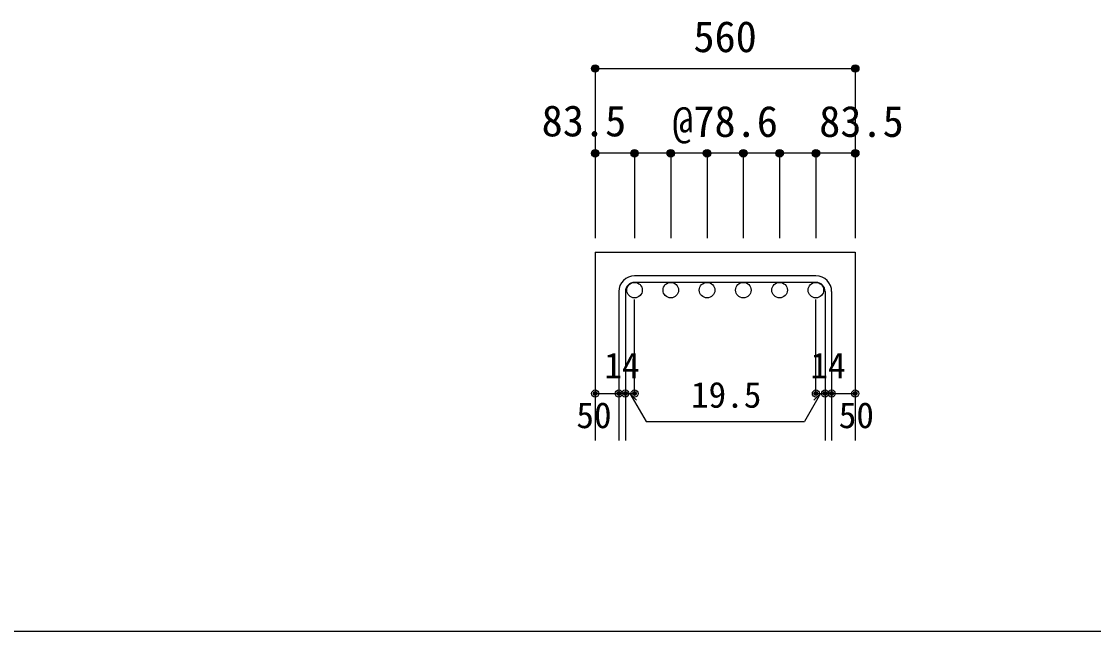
# Model space of a CAD drawing. Units: millimetres at full size, sheet at 1:30; details may follow other scales. Extents: x -5973 to 5954, y -4195 to 4201.
# Drawn here: x -942 to 1334, y 3 to 1298 of the extents above; entities that cross this region are included whole.
import ezdxf
from ezdxf.enums import TextEntityAlignment as Align

# ---------------------------------------------------------------- set-up
doc = ezdxf.new("R2010")
doc.units = ezdxf.units.MM
doc.header["$LTSCALE"] = 30
doc.header["$PDMODE"] = 32
doc.header["$PDSIZE"] = 15
for name, color, linetype in [('0-1_躯体線', 2, 'Continuous'), ('0-5_基礎梁筋', 7, 'Continuous'), ('0-6_スタラップ筋', 7, 'Continuous'), ('0-D_寸法', 4, 'Continuous'), ('F-0_枠', 6, 'Continuous')]:
    doc.layers.add(name, color=color, linetype=linetype)
doc.styles.add('ＭＳ ゴシック', font='')
doc.styles.get('ＭＳ ゴシック').set_extended_font_data('MS Gothic')

msp = doc.modelspace()

# ---------------------------------------------------------------- linework, layer by layer
at = {"layer": '0-1_躯体線'}
for p, q in [((276.44, 808.3), (276.44, 408.3)), ((276.44, 808.3), (828.44, 808.3)), ((828.44, 808.3), (828.44, 408.3))]:
    msp.add_line(p, q, dxfattribs=at)
at = {"layer": '0-5_基礎梁筋', "color": 3}
for centre in [(359.94, 727.8), (436.94, 727.8), (513.94, 727.8), (590.94, 727.8), (667.94, 727.8), (744.94, 727.8)]:
    msp.add_circle(centre, 16.5, dxfattribs=at)
at = {"layer": '0-6_スタラップ筋'}
for p, q in [((744.94, 758.3), (359.94, 758.3)), ((744.94, 744.3), (359.94, 744.3)), ((326.44, 724.8), (326.44, 408.3)), ((340.44, 724.8), (340.44, 408.3)), ((764.44, 724.8), (764.44, 408.3)), ((778.44, 724.8), (778.44, 408.3))]:
    msp.add_line(p, q, dxfattribs=at)
for centre, radius, start, end in [((359.94, 724.8), 33.5, 90, 180), ((744.94, 724.8), 33.5, 0, 90), ((359.94, 724.8), 19.5, 90, 180), ((744.94, 724.8), 19.5, 0, 90)]:
    msp.add_arc(centre, radius, start, end, dxfattribs=at)
at = {"layer": '0-D_寸法'}
for p, q in [((276.44, 1198.3), (276.44, 1018.3)), ((276.44, 1198.3), (828.44, 1198.3)), ((276.44, 1198.3), (828.44, 1198.3)), ((828.44, 1198.3), (828.44, 1018.3)), ((359.94, 1018.3), (276.44, 1018.3)), ((276.44, 1018.3), (276.44, 838.3)), ((552.44, 1018.3), (359.94, 1018.3)), ((359.94, 1018.3), (359.94, 838.3)), ((436.94, 1018.3), (436.94, 838.3)), ((513.94, 1018.3), (513.94, 838.3)), ((744.94, 1018.3), (552.44, 1018.3)), ((590.94, 1018.3), (590.94, 838.3)), ((667.94, 1018.3), (667.94, 838.3)), ((828.44, 1018.3), (744.94, 1018.3)), ((744.94, 1018.3), (744.94, 838.3)), ((828.44, 1018.3), (828.44, 838.3)), ((359.94, 508.3), (359.94, 707.63)), ((744.94, 508.3), (744.94, 707.63)), ((276.44, 508.3), (326.44, 508.3)), ((326.44, 508.3), (359.94, 508.3)), ((350.19, 508.3), (364.33, 494.16)), ((350.19, 508.3), (384.41, 449.02)), ((754.69, 508.3), (720.46, 449.02)), ((754.69, 508.3), (740.54, 494.16)), ((744.94, 508.3), (828.44, 508.3)), ((764.44, 508.3), (778.44, 508.3)), ((384.41, 449.02), (720.46, 449.02))]:
    msp.add_line(p, q, dxfattribs=at)
msp.add_lwpolyline([(828.44, 1198.3), (828.44, 1018.3), (828.44, 838.3)], dxfattribs=at)
for centre, radius in [((276.44, 1198.3), 8), ((828.44, 1198.3), 8), ((276.44, 1198.3), 7.2), ((276.44, 1198.3), 6.4), ((276.44, 1198.3), 5.6), ((276.44, 1198.3), 4.8), ((276.44, 1198.3), 4), ((276.44, 1198.3), 3.2), ((276.44, 1198.3), 2.4), ((276.44, 1198.3), 1.6), ((276.44, 1198.3), 0.8), ((828.44, 1198.3), 7.2), ((828.44, 1198.3), 6.4), ((828.44, 1198.3), 5.6), ((828.44, 1198.3), 4.8), ((828.44, 1198.3), 4), ((828.44, 1198.3), 3.2), ((828.44, 1198.3), 2.4), ((828.44, 1198.3), 1.6), ((828.44, 1198.3), 0.8), ((276.44, 1018.3), 8), ((276.44, 1018.3), 7.2), ((276.44, 1018.3), 6.4), ((359.94, 1018.3), 8), ((359.94, 1018.3), 7.2), ((359.94, 1018.3), 6.4), ((436.94, 1018.3), 8), ((436.94, 1018.3), 7.2), ((436.94, 1018.3), 6.4), ((513.94, 1018.3), 8), ((513.94, 1018.3), 7.2), ((513.94, 1018.3), 6.4), ((590.94, 1018.3), 8), ((590.94, 1018.3), 7.2), ((590.94, 1018.3), 6.4), ((667.94, 1018.3), 8), ((667.94, 1018.3), 7.2), ((667.94, 1018.3), 6.4), ((744.94, 1018.3), 8), ((744.94, 1018.3), 7.2), ((744.94, 1018.3), 6.4), ((828.44, 1018.3), 8), ((828.44, 1018.3), 7.2), ((828.44, 1018.3), 6.4), ((276.44, 1018.3), 5.6), ((276.44, 1018.3), 4.8), ((276.44, 1018.3), 4), ((276.44, 1018.3), 3.2), ((276.44, 1018.3), 2.4), ((276.44, 1018.3), 1.6), ((276.44, 1018.3), 0.8), ((359.94, 1018.3), 5.6), ((359.94, 1018.3), 4.8), ((359.94, 1018.3), 4), ((359.94, 1018.3), 3.2), ((359.94, 1018.3), 2.4), ((359.94, 1018.3), 1.6), ((359.94, 1018.3), 0.8), ((436.94, 1018.3), 5.6), ((436.94, 1018.3), 4.8), ((436.94, 1018.3), 4), ((436.94, 1018.3), 3.2), ((436.94, 1018.3), 2.4), ((436.94, 1018.3), 1.6), ((436.94, 1018.3), 0.8), ((513.94, 1018.3), 5.6), ((513.94, 1018.3), 4.8), ((513.94, 1018.3), 4), ((513.94, 1018.3), 3.2), ((513.94, 1018.3), 2.4), ((513.94, 1018.3), 1.6), ((513.94, 1018.3), 0.8), ((590.94, 1018.3), 5.6), ((590.94, 1018.3), 4.8), ((590.94, 1018.3), 4), ((590.94, 1018.3), 3.2), ((590.94, 1018.3), 2.4), ((590.94, 1018.3), 1.6), ((590.94, 1018.3), 0.8), ((667.94, 1018.3), 5.6), ((667.94, 1018.3), 4.8), ((667.94, 1018.3), 4), ((667.94, 1018.3), 3.2), ((667.94, 1018.3), 2.4), ((667.94, 1018.3), 1.6), ((667.94, 1018.3), 0.8), ((744.94, 1018.3), 5.6), ((744.94, 1018.3), 4.8), ((744.94, 1018.3), 4), ((744.94, 1018.3), 3.2), ((744.94, 1018.3), 2.4), ((744.94, 1018.3), 1.6), ((744.94, 1018.3), 0.8), ((828.44, 1018.3), 5.6), ((828.44, 1018.3), 4.8), ((828.44, 1018.3), 4), ((828.44, 1018.3), 3.2), ((828.44, 1018.3), 2.4), ((828.44, 1018.3), 1.6), ((828.44, 1018.3), 0.8), ((276.44, 508.3), 4), ((276.44, 508.3), 3.6), ((276.44, 508.3), 3.2), ((276.44, 508.3), 2.8), ((276.44, 508.3), 2.4), ((276.44, 508.3), 2), ((276.44, 508.3), 1.6), ((276.44, 508.3), 1.2), ((276.44, 508.3), 0.8), ((276.44, 508.3), 0.4), ((326.44, 508.3), 4), ((326.44, 508.3), 3.6), ((326.44, 508.3), 3.2), ((326.44, 508.3), 2.8), ((326.44, 508.3), 2.4), ((326.44, 508.3), 2), ((326.44, 508.3), 1.6), ((326.44, 508.3), 1.2), ((326.44, 508.3), 0.8), ((326.44, 508.3), 0.4), ((340.44, 508.3), 4), ((340.44, 508.3), 3.6), ((340.44, 508.3), 3.2), ((340.44, 508.3), 2.8), ((340.44, 508.3), 2.4), ((340.44, 508.3), 2), ((340.44, 508.3), 1.6), ((340.44, 508.3), 1.2), ((340.44, 508.3), 0.8), ((340.44, 508.3), 0.4), ((359.94, 508.3), 4), ((359.94, 508.3), 3.6), ((359.94, 508.3), 3.2), ((359.94, 508.3), 2.8), ((359.94, 508.3), 2.4), ((359.94, 508.3), 2), ((359.94, 508.3), 1.6), ((359.94, 508.3), 1.2), ((359.94, 508.3), 0.8), ((359.94, 508.3), 0.4), ((744.94, 508.3), 4), ((744.94, 508.3), 3.6), ((744.94, 508.3), 3.2), ((744.94, 508.3), 2.8), ((744.94, 508.3), 2.4), ((744.94, 508.3), 2), ((744.94, 508.3), 1.6), ((744.94, 508.3), 1.2), ((744.94, 508.3), 0.8), ((744.94, 508.3), 0.4), ((764.44, 508.3), 4), ((764.44, 508.3), 3.6), ((764.44, 508.3), 3.2), ((764.44, 508.3), 2.8), ((764.44, 508.3), 2.4), ((764.44, 508.3), 2), ((764.44, 508.3), 1.6), ((764.44, 508.3), 1.2), ((764.44, 508.3), 0.8), ((764.44, 508.3), 0.4), ((778.44, 508.3), 4), ((778.44, 508.3), 3.6), ((778.44, 508.3), 3.2), ((778.44, 508.3), 2.8), ((778.44, 508.3), 2.4), ((778.44, 508.3), 2), ((778.44, 508.3), 1.6), ((778.44, 508.3), 1.2), ((778.44, 508.3), 0.8), ((778.44, 508.3), 0.4), ((828.44, 508.3), 4), ((828.44, 508.3), 3.6), ((828.44, 508.3), 3.2), ((828.44, 508.3), 2.8), ((828.44, 508.3), 2.4), ((828.44, 508.3), 2), ((828.44, 508.3), 1.6), ((828.44, 508.3), 1.2), ((828.44, 508.3), 0.8), ((828.44, 508.3), 0.4)]:
    msp.add_circle(centre, radius, dxfattribs=at)
at = {"layer": '0-D_寸法', "color": 7}
for p in [(276.44, 1198.3), (276.44, 1198.3), (828.44, 1198.3), (828.44, 1198.3), (276.44, 1018.3), (359.94, 1018.3), (436.94, 1018.3), (513.94, 1018.3), (590.94, 1018.3), (667.94, 1018.3), (744.94, 1018.3), (828.44, 1018.3), (276.44, 508.3), (326.44, 508.3), (340.44, 508.3), (359.94, 508.3), (744.94, 508.3), (764.44, 508.3), (778.44, 508.3), (828.44, 508.3)]:
    msp.add_point(p, dxfattribs=at)
at = {"layer": 'F-0_枠', "color": 2}
msp.add_line((3723.6, 2.95), (-5972.88, 2.95), dxfattribs=at)

# ---------------------------------------------------------------- texts
at = {"layer": '0-D_寸法', "style": 'ＭＳ ゴシック'}
for s, height, p in [('560', 65.98, (484.94, 1213.3)), ('83.5', 65.98, (162.76, 1034.47)), ('@78.6', 65.98, (439.94, 1033.3)), ('83.5', 65.98, (751.94, 1033.3)), ('14', 54.99, (295.9, 523.75)), ('14', 54.99, (733.48, 523.75)), ('19.5', 54.99, (479.67, 461.67)), ('50', 54.99, (236.44, 418.3)), ('50', 54.99, (793.44, 418.3))]:
    msp.add_text(s, height=height, dxfattribs=at).set_placement(p, align=Align.BOTTOM_LEFT)

doc.saveas('drawing.dxf')
